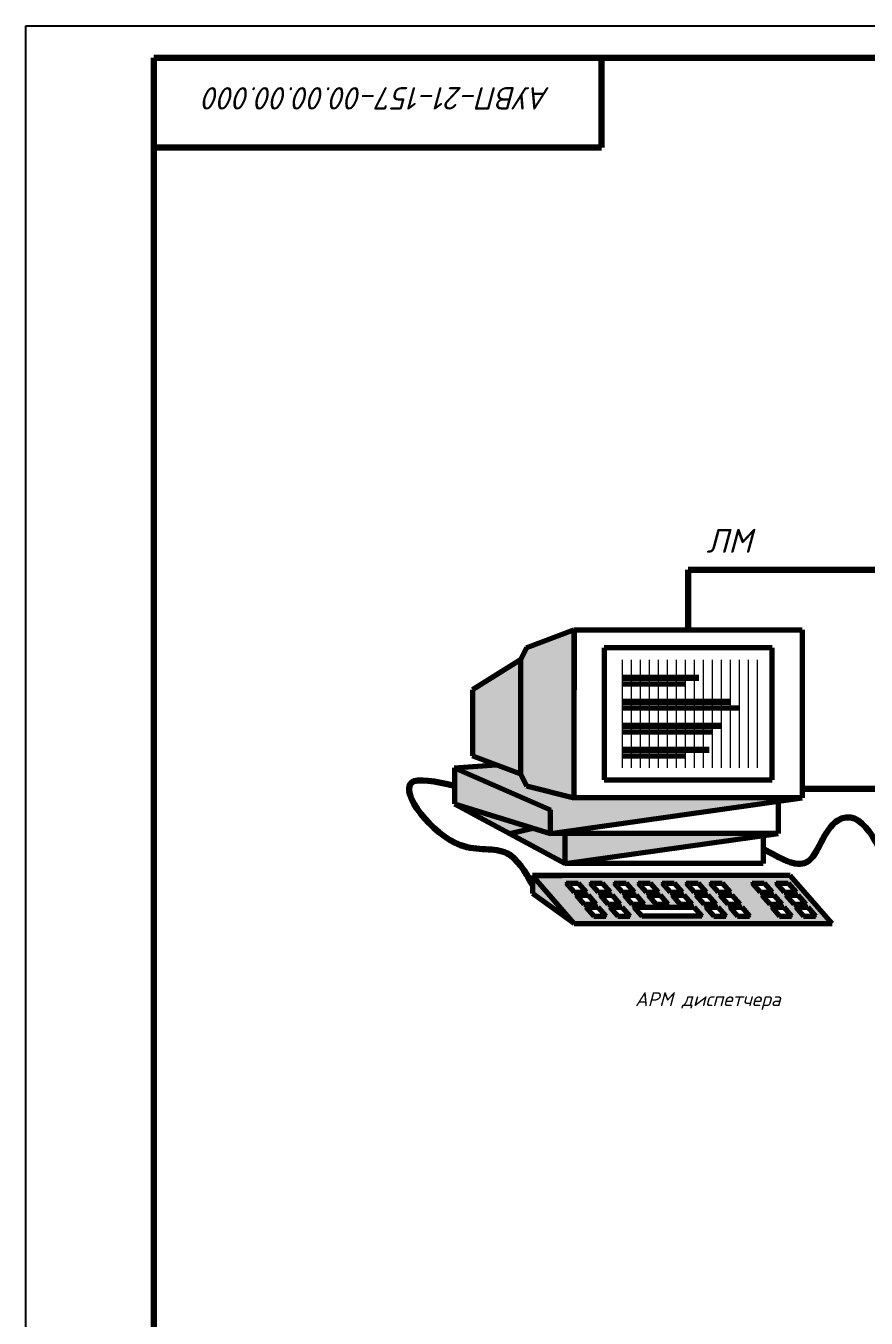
# Model space of a CAD drawing. Header units: millimetres. Extents: x 242 to 836, y 32 to 452.
# Drawn here: x 242.2 to 373.6, y 250.1 to 452.2 of the extents above; entities that cross this region are included whole.
import ezdxf

# ---------------------------------------------------------------- set-up
doc = ezdxf.new("R2010")
doc.units = ezdxf.units.MM
for name, color, linetype, lineweight in [('Контур', 3, 'Continuous', 0), ('Основна', 1, 'Continuous', 70), ('Товста', 1, 'Continuous', 120), ('Тонка', 7, 'Continuous', 5)]:
    doc.layers.add(name, color=color, linetype=linetype, lineweight=lineweight)
doc.layers.add('Фон', color=252, linetype='Continuous')
doc.layers.add('Фон чорн.', color=7, linetype='Continuous')
doc.styles.get("Standard").update_dxf_attribs({"font": 'isocpeui.ttf'})

msp = doc.modelspace()

# ---------------------------------------------------------------- hatches: boundary and pattern name
at = {"layer": 'Фон'}
h = msp.add_hatch(color=256, dxfattribs=at)
h.paths.add_polyline_path([(319.4145149925394, 352.8811819648694), (312.1020149925394, 348.3108694648694), (312.1020149925394, 338.0921194648693), (319.4145149925394, 335.3499319648691)])
h.paths.add_polyline_path([(327.8520149925394, 357.5921194648692), (320.4457649925394, 354.8147757148691), (319.6020149925394, 353.1272757148693), (319.6020149925394, 335.2210257148693), (320.4993364211108, 333.4263828577264), (327.8520149925394, 331.5882132148693)])
h.paths.add_polyline_path([(309.2895149925394, 336.0237600898693), (309.2895149925394, 335.131202267899), (309.2895149925394, 330.5979788398693), (324.1020149925394, 325.9690725898694), (324.1020149925394, 329.5432913398691)])
h.paths.add_polyline_path([(326.4457649925394, 325.7522757148693), (324.1957649925394, 325.7522757148693), (321.4614229244426, 326.6067576111495), (318.1085474273348, 325.8095554798447), (326.4457649925394, 321.3029513905449)])
h.paths.add_polyline_path([(321.4770149925394, 319.0826328577264), (321.4770149925394, 316.4710257148693), (327.51245159541, 312.1849910258742)])
h.paths.add_polyline_path([(422.5395149925395, 352.8811819648693), (415.2270149925394, 348.3108694648693), (415.2270149925392, 338.0921194648691), (422.5395149925395, 335.3499319648693)])
h.paths.add_polyline_path([(430.9770149925395, 357.5921194648692), (423.5707649925394, 354.8147757148693), (422.7270149925392, 353.1272757148693), (422.7270149925392, 335.2210257148693), (423.6243364211109, 333.4263828577264), (430.9770149925395, 331.5882132148693)])
h.paths.add_polyline_path([(412.4145149925392, 336.0237600898693), (412.4145149925392, 335.131202267899), (412.4145149925394, 330.5979788398693), (427.2270149925395, 325.9690725898693), (427.2270149925394, 329.5432913398693)])
h.paths.add_polyline_path([(429.5707649925395, 325.7522757148694), (427.3207649925395, 325.7522757148693), (424.5864229244426, 326.6067576111495), (421.233547427335, 325.8095554798447), (429.5707649925395, 321.3029513905449)])
h.paths.add_polyline_path([(424.6020149925392, 319.0826328577264), (424.6020149925394, 316.4710257148693), (430.6374515954101, 312.1849910258741)])
h.paths.add_polyline_path([(421.839242294941, 287.0634300581256), (421.839242294941, 292.4940707974966), (386.4892566844845, 280.1499937212527), (386.4892566844845, 274.6263787833425)])
h.paths.add_polyline_path([(399.5970923854509, 274.1795301026605), (404.6931080598504, 276.2664290417677, -0.8231849345768898), (407.4362100358057, 277.3894350301008), (413.4313748570077, 279.7775085761898, -0.2560640795202391), (415.8798422222213, 278.8774118508227), (421.8392422949408, 281.438234151709), (421.8392422949408, 286.872448113813), (386.4892566844845, 273.1224722379743), (386.4892566844845, 266.2824507546961), (397.781225123302, 271.1237443377703, -0.165390275159445)])
h.paths.add_polyline_path([(386.3017566844848, 280.2243491402988), (381.0572063905672, 286.2153068154888), (381.0572063905672, 272.3403068154889), (386.3017566844848, 266.3493491402989)])
h.paths.add_polyline_path([(390.4288535805174, 293.39223332375), (387.9547231549411, 292.8586788889215, -0.1606934781637257), (391.0325133494247, 287.4101613920738), (393.2437256360886, 288.037348199932, 0.08976378243248408)])
h.paths.add_polyline_path([(387.9533619166084, 292.6766149742886), (389.500238116978, 286.8850819566037), (391.0324778168724, 285.7140851372106, 0.1989145651580836)])
h.paths.add_polyline_path([(407.9705077955196, 297.1751492540864), (406.0514788113095, 296.761304286778, -0.07271642886095706), (408.2606008859319, 292.2967248815644), (409.5124858436511, 292.6518087128064)])
h.paths.add_polyline_path([(408.180639231575, 297.1087607005402), (409.7208613820949, 292.5905710256174), (411.5743676879561, 291.8371313486111, 0.2599913319178105)])
at = {"layer": 'Фон чорн.'}
h = msp.add_hatch(color=256, dxfattribs=at)
h.paths.add_polyline_path([(361.6840462425394, 319.1897757148693), (321.5588979039319, 319.1897757148691), (327.9457649925394, 311.8772757148693), (368.0824837425394, 311.8772757148693)])
h.paths.add_polyline_path([(326.5144044737759, 318.196173052697), (328.5769044737759, 318.1961730526971), (329.9756631135294, 316.5975917501216), (327.9131631135294, 316.5975917501215)], flags=16)
h.paths.add_polyline_path([(326.6901857237759, 318.102423052697), (328.5651857237759, 318.102423052697), (329.7998818635295, 316.6913417501215), (327.9248818635294, 316.6913417501215)], flags=0)
h.paths.add_polyline_path([(326.8651329900923, 318.008673052697), (328.5651857237759, 318.008673052697), (329.6249345972133, 316.7850917501216), (327.9248818635294, 316.7850917501218)], flags=0)
h.paths.add_polyline_path([(328.046296753283, 316.3115104475462), (330.1087967532827, 316.3115104475464), (331.5075553930363, 314.7129291449708), (329.4450553930364, 314.7129291449708)], flags=16)
h.paths.add_polyline_path([(328.2220780032832, 316.2177604475462), (330.097078003283, 316.2177604475462), (331.3317741430365, 314.8066791449708), (329.4567741430365, 314.8066791449708)], flags=0)
h.paths.add_polyline_path([(328.3970252695991, 316.1240104475461), (330.0970780032828, 316.1240104475461), (331.1568268767201, 314.9004291449709), (329.4567741430365, 314.9004291449709)], flags=0)
h.paths.add_polyline_path([(329.5781890327899, 314.4268478423954), (331.6406890327897, 314.4268478423955), (333.0394476725432, 312.82826653982), (330.9769476725434, 312.82826653982)], flags=16)
h.paths.add_polyline_path([(329.7539702827899, 314.3330978423954), (331.6289702827897, 314.3330978423954), (332.8636664225434, 312.92201653982), (330.9886664225434, 312.92201653982)], flags=0)
h.paths.add_polyline_path([(330.2644044737759, 318.196173052697), (332.3269044737758, 318.1961730526971), (333.7256631135293, 316.5975917501216), (331.6631631135295, 316.5975917501216)], flags=16)
h.paths.add_polyline_path([(329.928917549106, 314.2393478423954), (331.6289702827899, 314.2393478423954), (332.6887191562271, 313.01576653982), (330.9886664225434, 313.01576653982)], flags=0)
h.paths.add_polyline_path([(330.4401857237759, 318.102423052697), (332.3151857237759, 318.102423052697), (333.5498818635294, 316.6913417501215), (331.6748818635294, 316.6913417501215)], flags=0)
h.paths.add_polyline_path([(330.6151329900922, 318.008673052697), (332.3151857237759, 318.008673052697), (333.3749345972132, 316.7850917501216), (331.6748818635294, 316.7850917501216)], flags=0)
h.paths.add_polyline_path([(331.7962967532828, 316.3115104475462), (333.8587967532827, 316.3115104475462), (335.2575553930363, 314.7129291449708), (333.1950553930365, 314.7129291449709)], flags=16)
h.paths.add_polyline_path([(331.9720780032832, 316.2177604475462), (333.847078003283, 316.2177604475462), (335.0817741430365, 314.8066791449708), (333.2067741430365, 314.8066791449708)], flags=0)
h.paths.add_polyline_path([(332.1470252695992, 316.1240104475461), (333.847078003283, 316.1240104475461), (334.9068268767201, 314.9004291449709), (333.2067741430365, 314.9004291449709)], flags=0)
h.paths.add_polyline_path([(333.3281890327899, 314.4268478423954), (335.3906890327897, 314.4268478423955), (336.7894476725432, 312.82826653982), (334.7269476725434, 312.82826653982)], flags=16)
h.paths.add_polyline_path([(333.5039702827899, 314.3330978423954), (335.3789702827899, 314.3330978423954), (336.6136664225434, 312.92201653982), (334.7386664225432, 312.92201653982)], flags=0)
h.paths.add_polyline_path([(333.6789175491059, 314.2393478423954), (335.3789702827899, 314.2393478423954), (336.4387191562271, 313.0157665398199), (334.7386664225434, 313.01576653982)], flags=0)
h.paths.add_polyline_path([(334.0144044737759, 318.196173052697), (336.0769044737759, 318.1961730526971), (337.4756631135294, 316.5975917501216), (335.4131631135294, 316.5975917501216)], flags=16)
h.paths.add_polyline_path([(334.1901857237759, 318.102423052697), (336.0651857237759, 318.102423052697), (337.2998818635294, 316.6913417501215), (335.4248818635294, 316.6913417501215)], flags=0)
h.paths.add_polyline_path([(334.3651329900922, 318.008673052697), (336.0651857237759, 318.008673052697), (337.1249345972132, 316.7850917501216), (335.4248818635294, 316.7850917501216)], flags=0)
h.paths.add_polyline_path([(335.5462967532824, 316.3115104475462), (337.6087967532828, 316.3115104475462), (339.0075553930362, 314.7129291449708), (336.9450553930365, 314.7129291449708)], flags=16)
h.paths.add_polyline_path([(335.7220780032834, 316.2177604475462), (337.597078003283, 316.2177604475463), (338.8317741430365, 314.8066791449708), (336.9567741430365, 314.8066791449708)], flags=0)
h.paths.add_polyline_path([(335.8970252695991, 316.1240104475461), (337.5970780032828, 316.1240104475461), (338.6568268767201, 314.9004291449709), (336.9567741430363, 314.9004291449709)], flags=0)
h.paths.add_polyline_path([(337.0781890327896, 314.4268478423954), (346.6406890327895, 314.4268478423958), (348.0394476725431, 312.82826653982), (338.4769476725434, 312.8282665398199)], flags=16)
h.paths.add_polyline_path([(337.2539702827897, 314.3330978423954), (346.6289702827897, 314.3330978423954), (347.8636664225434, 312.92201653982), (338.4886664225434, 312.92201653982)], flags=0)
h.paths.add_polyline_path([(337.428917549106, 314.2393478423954), (346.6289702827897, 314.2393478423954), (347.6887191562273, 313.0157665398198), (338.4886664225434, 313.01576653982)], flags=0)
h.paths.add_polyline_path([(337.7644044737761, 318.196173052697), (339.8269044737758, 318.1961730526971), (341.2256631135293, 316.5975917501216), (339.1631631135295, 316.5975917501216)], flags=16)
h.paths.add_polyline_path([(337.9401857237759, 318.102423052697), (339.8151857237759, 318.102423052697), (341.0498818635294, 316.6913417501215), (339.1748818635294, 316.6913417501215)], flags=0)
h.paths.add_polyline_path([(338.1151329900925, 318.008673052697), (339.8151857237759, 318.008673052697), (340.8749345972132, 316.7850917501216), (339.1748818635294, 316.7850917501216)], flags=0)
h.paths.add_polyline_path([(339.2962967532824, 316.3115104475462), (341.3587967532828, 316.3115104475462), (342.7575553930363, 314.7129291449708), (340.6950553930365, 314.7129291449708)], flags=16)
h.paths.add_polyline_path([(339.4720780032834, 316.2177604475462), (341.347078003283, 316.2177604475462), (342.5817741430365, 314.8066791449708), (340.7067741430365, 314.8066791449708)], flags=0)
h.paths.add_polyline_path([(339.6470252696, 316.1240104475461), (341.3470780032828, 316.1240104475461), (342.4068268767201, 314.9004291449709), (340.7067741430365, 314.9004291449709)], flags=0)
h.paths.add_polyline_path([(341.5144044737758, 318.196173052697), (343.5769044737758, 318.1961730526971), (344.9756631135294, 316.5975917501216), (342.9131631135295, 316.5975917501216)], flags=16)
h.paths.add_polyline_path([(341.6901857237759, 318.102423052697), (343.5651857237759, 318.102423052697), (344.7998818635294, 316.6913417501215), (342.9248818635294, 316.6913417501215)], flags=0)
h.paths.add_polyline_path([(341.8651329900928, 318.008673052697), (343.5651857237759, 318.008673052697), (344.6249345972132, 316.7850917501216), (342.9248818635294, 316.7850917501216)], flags=0)
h.paths.add_polyline_path([(343.0462967532823, 316.3115104475462), (345.1087967532828, 316.3115104475462), (346.5075553930362, 314.7129291449708), (344.4450553930364, 314.7129291449708)], flags=16)
h.paths.add_polyline_path([(343.2220780032824, 316.2177604475462), (345.097078003283, 316.2177604475462), (346.3317741430363, 314.8066791449708), (344.4567741430365, 314.8066791449708)], flags=0)
h.paths.add_polyline_path([(343.3970252695996, 316.1240104475461), (345.0970780032828, 316.1240104475461), (346.1568268767202, 314.9004291449709), (344.4567741430363, 314.9004291449709)], flags=0)
h.paths.add_polyline_path([(345.2644044737757, 318.196173052697), (347.3269044737759, 318.1961730526971), (348.7256631135293, 316.5975917501216), (346.6631631135295, 316.5975917501216)], flags=16)
h.paths.add_polyline_path([(345.4401857237759, 318.102423052697), (347.3151857237759, 318.102423052697), (348.5498818635294, 316.6913417501215), (346.6748818635294, 316.6913417501215)], flags=0)
h.paths.add_polyline_path([(345.6151329900931, 318.008673052697), (347.3151857237759, 318.008673052697), (348.3749345972132, 316.7850917501216), (346.6748818635294, 316.7850917501216)], flags=0)
h.paths.add_polyline_path([(346.7962967532841, 316.3115104475462), (348.8587967532828, 316.3115104475462), (350.2575553930363, 314.7129291449708), (348.1950553930364, 314.7129291449708)], flags=16)
h.paths.add_polyline_path([(346.9720780032824, 316.2177604475462), (348.847078003283, 316.2177604475462), (350.0817741430365, 314.8066791449708), (348.2067741430363, 314.8066791449708)], flags=0)
h.paths.add_polyline_path([(347.1470252695996, 316.1240104475461), (348.8470780032828, 316.1240104475461), (349.9068268767201, 314.9004291449709), (348.2067741430365, 314.9004291449709)], flags=0)
h.paths.add_polyline_path([(348.3281890327897, 314.4268478423954), (350.3906890327899, 314.4268478423954), (351.7894476725432, 312.8282665398199), (349.7269476725434, 312.82826653982)], flags=16)
h.paths.add_polyline_path([(348.5039702827901, 314.3330978423954), (350.3789702827899, 314.3330978423954), (351.6136664225434, 312.92201653982), (349.7386664225432, 312.92201653982)], flags=0)
h.paths.add_polyline_path([(348.678917549106, 314.2393478423954), (350.3789702827899, 314.2393478423954), (351.4387191562272, 313.01576653982), (349.7386664225434, 313.01576653982)], flags=0)
h.paths.add_polyline_path([(349.0144044737755, 318.196173052697), (351.0769044737758, 318.1961730526971), (352.4756631135293, 316.5975917501216), (350.4131631135295, 316.5975917501216)], flags=16)
h.paths.add_polyline_path([(349.1901857237759, 318.102423052697), (351.0651857237759, 318.102423052697), (352.2998818635294, 316.6913417501215), (350.4248818635294, 316.6913417501215)], flags=0)
h.paths.add_polyline_path([(349.3651329900933, 318.008673052697), (351.0651857237761, 318.008673052697), (352.1249345972132, 316.7850917501216), (350.4248818635294, 316.7850917501216)], flags=0)
h.paths.add_polyline_path([(350.5462967532821, 316.3115104475462), (352.6087967532828, 316.3115104475462), (354.0075553930362, 314.7129291449708), (351.9450553930365, 314.7129291449708)], flags=16)
h.paths.add_polyline_path([(350.7220780032841, 316.2177604475462), (352.5970780032831, 316.2177604475462), (353.8317741430365, 314.8066791449708), (351.9567741430363, 314.8066791449708)], flags=0)
h.paths.add_polyline_path([(350.8970252695998, 316.1240104475461), (352.5970780032828, 316.1240104475461), (353.6568268767202, 314.9004291449709), (351.9567741430363, 314.9004291449709)], flags=0)
h.paths.add_polyline_path([(352.0781890327901, 314.4268478423954), (354.1406890327897, 314.4268478423954), (355.5394476725434, 312.8282665398199), (353.4769476725434, 312.82826653982)], flags=16)
h.paths.add_polyline_path([(352.2539702827902, 314.3330978423954), (354.1289702827899, 314.3330978423954), (355.3636664225434, 312.92201653982), (353.4886664225434, 312.92201653982)], flags=0)
h.paths.add_polyline_path([(352.4289175491059, 314.2393478423954), (354.1289702827897, 314.2393478423954), (355.1887191562271, 313.01576653982), (353.4886664225434, 313.01576653982)], flags=0)
h.paths.add_polyline_path([(355.5581544737744, 318.196173052697), (357.620654473776, 318.1961730526971), (359.0194131135294, 316.5975917501216), (356.9569131135295, 316.5975917501216)], flags=16)
h.paths.add_polyline_path([(355.7526857237756, 318.102423052697), (357.6276857237759, 318.102423052697), (358.8623818635294, 316.6913417501215), (356.9873818635294, 316.6913417501215)], flags=0)
h.paths.add_polyline_path([(355.9088829900928, 318.008673052697), (357.608935723776, 318.008673052697), (358.6686845972133, 316.7850917501216), (356.9686318635295, 316.7850917501216)], flags=0)
h.paths.add_polyline_path([(357.0900467532864, 316.3115104475462), (359.1525467532829, 316.3115104475462), (360.5513053930363, 314.7129291449708), (358.4888053930364, 314.7129291449708)], flags=16)
h.paths.add_polyline_path([(357.2845780032866, 316.2177604475462), (359.1595780032831, 316.2177604475463), (360.3942741430363, 314.8066791449708), (358.5192741430363, 314.8066791449708)], flags=0)
h.paths.add_polyline_path([(357.4407752696005, 316.1240104475461), (359.1408280032829, 316.1240104475461), (360.2005768767201, 314.9004291449709), (358.5005241430365, 314.9004291449709)], flags=0)
h.paths.add_polyline_path([(358.6219390327888, 314.4268478423954), (360.6844390327898, 314.4268478423955), (362.0831976725433, 312.82826653982), (360.0206976725433, 312.82826653982)], flags=16)
h.paths.add_polyline_path([(358.8164702827905, 314.3330978423953), (360.6914702827899, 314.3330978423954), (361.9261664225434, 312.92201653982), (360.0511664225434, 312.92201653982)], flags=0)
h.paths.add_polyline_path([(358.9726675491056, 314.2393478423954), (360.6727202827898, 314.2393478423954), (361.7324691562272, 313.01576653982), (360.0324164225433, 313.01576653982)], flags=0)
h.paths.add_polyline_path([(359.3081544737752, 318.196173052697), (361.370654473776, 318.1961730526971), (362.7694131135294, 316.5975917501216), (360.7069131135295, 316.5975917501216)], flags=16)
h.paths.add_polyline_path([(359.502685723776, 318.102423052697), (361.3776857237759, 318.1024230526968), (362.6123818635294, 316.6913417501215), (360.7373818635294, 316.6913417501215)], flags=0)
h.paths.add_polyline_path([(359.6588829900918, 318.008673052697), (361.358935723776, 318.008673052697), (362.4186845972132, 316.7850917501216), (360.7186318635295, 316.7850917501216)], flags=0)
h.paths.add_polyline_path([(360.8400467532869, 316.3115104475462), (362.9025467532829, 316.3115104475464), (364.3013053930363, 314.7129291449708), (362.2388053930364, 314.7129291449708)], flags=16)
h.paths.add_polyline_path([(361.0345780032837, 316.2177604475462), (362.9095780032831, 316.2177604475463), (364.1442741430363, 314.8066791449708), (362.2692741430365, 314.8066791449708)], flags=0)
h.paths.add_polyline_path([(361.1907752696009, 316.1240104475461), (362.8908280032829, 316.1240104475461), (363.9505768767202, 314.9004291449709), (362.2505241430363, 314.9004291449709)], flags=0)
h.paths.add_polyline_path([(362.3719390327893, 314.4268478423954), (364.4344390327898, 314.4268478423955), (365.8331976725433, 312.82826653982), (363.7706976725434, 312.82826653982)], flags=16)
h.paths.add_polyline_path([(362.5664702827894, 314.3330978423953), (364.4414702827897, 314.3330978423954), (365.6761664225434, 312.92201653982), (363.8011664225434, 312.92201653982)], flags=0)
h.paths.add_polyline_path([(362.7226675491058, 314.2393478423954), (364.4227202827899, 314.2393478423954), (365.4824691562271, 313.0157665398199), (363.7824164225434, 313.01576653982)], flags=0)
h.paths.add_polyline_path([(357.4770149925394, 325.6096700810665), (357.4770149925394, 325.7522757148693), (326.6332649925394, 325.7522757148693), (326.6332649925394, 321.2654799402214)])
h.paths.add_polyline_path([(359.8207649925394, 331.029061429155), (359.8207649925394, 331.3772757148693), (327.9457649925394, 331.3772757148693), (320.3921935639679, 333.2656685720122), (319.450572684847, 335.148910330254), (315.7582649925393, 336.5335257148693), (309.5641860451713, 336.091091504343), (324.2895149925394, 329.6487600898693), (324.2895149925394, 325.9531685720121)])
h.paths.add_polyline_path([(310.0179872147618, 330.1828312704247), (317.8676399925394, 325.9397757148693), (321.1206790612694, 326.7132400683911)])

# ---------------------------------------------------------------- linework, layer by layer
at = {"color": 0, "lineweight": 100}
for p, q in [((262.1759163788383, 37.17189044690087), (262.1759163788383, 447.1718904469013)), ((262.1759163788383, 447.1718904469013), (831.1759163788383, 447.1718904469013)), ((332.1759163788383, 433.1718904469013), (332.1759163788383, 447.1718904469013)), ((262.1759163788383, 433.1718904469013), (332.1759163788383, 433.1718904469013))]:
    msp.add_line(p, q, dxfattribs=at)
at = {"color": 0}
msp.add_line((262.1759163788383, 447.1718904469013), (262.1759163788383, 433.1718904469013), dxfattribs=at)
at = {"layer": 'Defpoints', "color": 0}
for p, q in [((242.1759163788383, 32.17189044690099), (242.1759163788383, 452.1718904469012)), ((242.1759163788383, 452.1718904469012), (836.1759163788383, 452.171890446901))]:
    msp.add_line(p, q, dxfattribs=at)
at = {"layer": 'Контур', "color": 7}
for p, q in [((320.4457649925394, 354.8147757148693), (327.8520149925393, 357.5921194648692)), ((327.8520149925393, 357.5921194648692), (327.8520149925393, 331.5882132148693)), ((319.6020149925394, 353.1272757148694), (320.4457649925394, 354.8147757148693)), ((312.1020149925394, 348.3108694648694), (319.4145149925393, 352.8811819648693)), ((319.4145149925393, 335.3499319648693), (319.4145149925393, 352.8811819648691)), ((319.6020149925394, 335.2210257148693), (319.6020149925394, 353.1272757148692)), ((312.1020149925394, 338.0921194648693), (312.1020149925394, 348.3108694648694)), ((319.4145149925393, 335.3499319648693), (312.1020149925394, 338.0921194648693)), ((309.2895149925394, 336.0237600898692), (309.2895149925394, 335.131202267899)), ((324.1020149925393, 329.5432913398692), (309.2895149925394, 336.0237600898693)), ((315.7582649925394, 336.5335257148693), (309.564186045171, 336.091091504343)), ((309.5641860451711, 336.091091504343), (324.2895149925394, 329.6487600898693)), ((319.450572684847, 335.148910330254), (315.7582649925394, 336.5335257148693)), ((309.2895149925394, 330.5979788398693), (309.2895149925394, 335.131202267899)), ((320.392193563968, 333.2656685720121), (319.450572684847, 335.148910330254)), ((320.4993364211107, 333.4263828577264), (319.6020149925394, 335.2210257148693)), ((327.9457649925394, 331.3772757148693), (320.392193563968, 333.2656685720121)), ((327.8520149925393, 331.5882132148693), (320.4993364211107, 333.4263828577264)), ((309.2895149925394, 330.5766000391936), (309.1957649925394, 330.6272757148693)), ((324.1020149925393, 325.9690725898693), (309.2895149925394, 330.5979788398693)), ((317.8676399925394, 325.9397757148693), (310.0179872147619, 330.1828312704246)), ((310.0179872147619, 330.1828312704246), (321.1206790612692, 326.713240068391)), ((324.1020149925393, 325.9690725898693), (324.1020149925393, 329.5432913398692)), ((362.2582649925388, 331.3772757148693), (324.2895149925394, 325.9531685720122)), ((324.2895149925394, 329.6487600898693), (324.2895149925394, 325.9531685720122)), ((362.2582649925387, 331.3772757148693), (327.9457649925394, 331.3772757148693)), ((321.1206790612692, 326.713240068391), (317.8676399925394, 325.9397757148693)), ((321.4614229244426, 326.6067576111495), (318.108547427335, 325.8095554798446)), ((318.108547427335, 325.8095554798446), (326.4457649925393, 321.302951390545)), ((324.1957649925394, 325.7522757148693), (321.4614229244426, 326.6067576111495)), ((324.1957649925394, 325.7522757148693), (326.4457649925393, 325.7522757148693)), ((326.4457649925393, 325.7522757148693), (326.4457649925393, 321.302951390545)), ((358.4895149925392, 325.7522757148693), (326.6332649925394, 325.7522757148693)), ((326.6332649925394, 321.2654799402214), (358.4895149925392, 325.7522757148693)), ((326.6332649925394, 325.7522757148693), (326.6332649925394, 321.2654799402214)), ((327.51245159541, 312.1849910258742), (321.4770149925394, 319.0826328577265)), ((321.4770149925394, 319.0826328577265), (321.4770149925394, 316.4710257148693)), ((361.6840462425394, 319.1897757148693), (321.5588979039319, 319.1897757148693)), ((321.5588979039318, 319.1897757148693), (327.9457649925394, 311.8772757148693)), ((326.5144044737759, 318.196173052697), (328.5769044737759, 318.1961730526971)), ((327.9131631135294, 316.5975917501216), (326.5144044737759, 318.196173052697)), ((326.8651329900922, 318.008673052697), (327.9248818635294, 316.7850917501216)), ((328.5651857237759, 318.008673052697), (326.8651329900922, 318.008673052697)), ((329.6249345972132, 316.7850917501216), (328.5651857237759, 318.008673052697)), ((329.9756631135294, 316.5975917501216), (328.5769044737759, 318.1961730526969)), ((331.6631631135294, 316.5975917501216), (330.2644044737759, 318.196173052697)), ((330.2644044737759, 318.196173052697), (332.3269044737759, 318.1961730526971)), ((332.3151857237759, 318.008673052697), (330.6151329900922, 318.008673052697)), ((330.6151329900922, 318.008673052697), (331.6748818635294, 316.7850917501216)), ((333.3749345972132, 316.7850917501216), (332.3151857237759, 318.008673052697)), ((333.7256631135294, 316.5975917501216), (332.3269044737759, 318.1961730526969)), ((335.4131631135294, 316.5975917501216), (334.0144044737759, 318.196173052697)), ((334.0144044737759, 318.196173052697), (336.0769044737759, 318.1961730526971)), ((336.0651857237759, 318.008673052697), (334.3651329900922, 318.008673052697)), ((334.3651329900922, 318.008673052697), (335.4248818635294, 316.7850917501216)), ((337.1249345972132, 316.7850917501216), (336.0651857237759, 318.008673052697)), ((337.4756631135294, 316.5975917501216), (336.0769044737759, 318.1961730526969)), ((339.1631631135294, 316.5975917501216), (337.7644044737759, 318.196173052697)), ((337.7644044737759, 318.196173052697), (339.8269044737759, 318.1961730526971)), ((339.8151857237759, 318.008673052697), (338.1151329900922, 318.008673052697)), ((338.1151329900922, 318.008673052697), (339.1748818635294, 316.7850917501216)), ((340.8749345972132, 316.7850917501216), (339.8151857237759, 318.008673052697)), ((341.2256631135294, 316.5975917501216), (339.8269044737759, 318.1961730526969)), ((342.9131631135294, 316.5975917501216), (341.5144044737759, 318.196173052697)), ((341.5144044737759, 318.196173052697), (343.5769044737759, 318.1961730526971)), ((343.5651857237759, 318.008673052697), (341.8651329900922, 318.008673052697)), ((341.8651329900922, 318.008673052697), (342.9248818635294, 316.7850917501216)), ((344.6249345972132, 316.7850917501216), (343.5651857237759, 318.008673052697)), ((344.9756631135294, 316.5975917501216), (343.5769044737759, 318.1961730526969)), ((346.6631631135294, 316.5975917501216), (345.2644044737759, 318.196173052697)), ((345.2644044737759, 318.196173052697), (347.3269044737759, 318.1961730526971)), ((347.3151857237759, 318.008673052697), (345.6151329900922, 318.008673052697)), ((345.6151329900922, 318.008673052697), (346.6748818635294, 316.7850917501216)), ((348.3749345972132, 316.7850917501216), (347.3151857237759, 318.008673052697)), ((348.7256631135294, 316.5975917501216), (347.3269044737759, 318.1961730526969)), ((350.4131631135294, 316.5975917501216), (349.0144044737759, 318.196173052697)), ((349.0144044737759, 318.196173052697), (351.0769044737759, 318.1961730526971)), ((351.0651857237759, 318.008673052697), (349.3651329900922, 318.008673052697)), ((349.3651329900922, 318.008673052697), (350.4248818635294, 316.7850917501216)), ((352.1249345972132, 316.7850917501216), (351.0651857237759, 318.008673052697)), ((352.4756631135294, 316.5975917501216), (351.0769044737759, 318.1961730526969)), ((356.9569131135295, 316.5975917501216), (355.558154473776, 318.196173052697)), ((355.558154473776, 318.196173052697), (357.620654473776, 318.1961730526971)), ((357.608935723776, 318.008673052697), (355.9088829900923, 318.008673052697)), ((355.9088829900923, 318.008673052697), (356.9686318635294, 316.7850917501216)), ((358.6686845972132, 316.7850917501216), (357.608935723776, 318.008673052697)), ((359.0194131135293, 316.5975917501216), (357.620654473776, 318.1961730526969)), ((360.7069131135295, 316.5975917501216), (359.308154473776, 318.196173052697)), ((359.308154473776, 318.196173052697), (361.370654473776, 318.1961730526971)), ((361.358935723776, 318.008673052697), (359.6588829900923, 318.008673052697)), ((359.6588829900923, 318.008673052697), (360.7186318635294, 316.7850917501216)), ((362.4186845972132, 316.7850917501216), (361.358935723776, 318.008673052697)), ((362.7694131135293, 316.5975917501216), (361.370654473776, 318.1961730526969)), ((368.0824837425394, 311.8772757148692), (361.6840462425394, 319.1897757148693)), ((321.4770149925394, 316.4710257148693), (327.51245159541, 312.1849910258742)), ((329.9756631135293, 316.5975917501216), (327.9131631135294, 316.5975917501216)), ((327.9248818635294, 316.7850917501216), (329.6249345972132, 316.7850917501216)), ((329.4450553930363, 314.7129291449709), (328.0462967532828, 316.3115104475463)), ((328.0462967532828, 316.3115104475463), (330.1087967532828, 316.3115104475463)), ((330.0970780032828, 316.1240104475462), (328.3970252695991, 316.1240104475462)), ((328.3970252695991, 316.1240104475462), (329.4567741430365, 314.9004291449709)), ((331.1568268767202, 314.9004291449707), (330.0970780032828, 316.1240104475462)), ((331.5075553930363, 314.7129291449708), (330.1087967532829, 316.3115104475463)), ((333.7256631135293, 316.5975917501216), (331.6631631135294, 316.5975917501216)), ((331.6748818635294, 316.7850917501216), (333.3749345972132, 316.7850917501216)), ((331.7962967532828, 316.3115104475463), (333.8587967532828, 316.3115104475463)), ((333.1950553930363, 314.7129291449709), (331.7962967532828, 316.3115104475463)), ((332.1470252695991, 316.1240104475462), (333.2067741430365, 314.9004291449709)), ((333.8470780032828, 316.1240104475462), (332.1470252695991, 316.1240104475462)), ((334.9068268767202, 314.9004291449707), (333.8470780032828, 316.1240104475462)), ((335.2575553930363, 314.7129291449708), (333.8587967532829, 316.3115104475463)), ((337.4756631135293, 316.5975917501216), (335.4131631135294, 316.5975917501216)), ((335.4248818635294, 316.7850917501216), (337.1249345972132, 316.7850917501216)), ((335.5462967532828, 316.3115104475463), (337.6087967532828, 316.3115104475463)), ((336.9450553930363, 314.7129291449709), (335.5462967532828, 316.3115104475463)), ((335.8970252695991, 316.1240104475462), (336.9567741430365, 314.9004291449709)), ((337.5970780032828, 316.1240104475462), (335.8970252695991, 316.1240104475462)), ((338.6568268767202, 314.9004291449707), (337.5970780032828, 316.1240104475462)), ((339.0075553930363, 314.7129291449708), (337.6087967532829, 316.3115104475463)), ((341.2256631135293, 316.5975917501216), (339.1631631135294, 316.5975917501216)), ((339.1748818635294, 316.7850917501216), (340.8749345972132, 316.7850917501216)), ((339.2962967532828, 316.3115104475463), (341.3587967532828, 316.3115104475463)), ((340.6950553930363, 314.7129291449709), (339.2962967532828, 316.3115104475463)), ((339.6470252695991, 316.1240104475462), (340.7067741430365, 314.9004291449709)), ((341.3470780032828, 316.1240104475462), (339.6470252695991, 316.1240104475462)), ((342.4068268767202, 314.9004291449707), (341.3470780032828, 316.1240104475462)), ((342.7575553930363, 314.7129291449708), (341.3587967532829, 316.3115104475463)), ((344.9756631135293, 316.5975917501216), (342.9131631135294, 316.5975917501216)), ((342.9248818635294, 316.7850917501216), (344.6249345972132, 316.7850917501216)), ((343.0462967532828, 316.3115104475463), (345.1087967532828, 316.3115104475463)), ((344.4450553930363, 314.7129291449709), (343.0462967532828, 316.3115104475463)), ((343.3970252695991, 316.1240104475462), (344.4567741430365, 314.9004291449709)), ((345.0970780032828, 316.1240104475462), (343.3970252695991, 316.1240104475462)), ((346.1568268767202, 314.9004291449707), (345.0970780032828, 316.1240104475462)), ((346.5075553930363, 314.7129291449708), (345.1087967532829, 316.3115104475463)), ((348.7256631135293, 316.5975917501216), (346.6631631135294, 316.5975917501216)), ((346.6748818635294, 316.7850917501216), (348.3749345972132, 316.7850917501216)), ((346.7962967532828, 316.3115104475463), (348.8587967532828, 316.3115104475463)), ((348.1950553930363, 314.7129291449709), (346.7962967532828, 316.3115104475463)), ((347.1470252695991, 316.1240104475462), (348.2067741430365, 314.9004291449709)), ((348.8470780032828, 316.1240104475462), (347.1470252695991, 316.1240104475462)), ((349.9068268767202, 314.9004291449707), (348.8470780032828, 316.1240104475462)), ((350.2575553930363, 314.7129291449708), (348.8587967532829, 316.3115104475463)), ((352.4756631135293, 316.5975917501216), (350.4131631135294, 316.5975917501216)), ((350.4248818635294, 316.7850917501216), (352.1249345972132, 316.7850917501216)), ((350.5462967532828, 316.3115104475463), (352.6087967532828, 316.3115104475463)), ((351.9450553930363, 314.7129291449709), (350.5462967532828, 316.3115104475463)), ((350.8970252695991, 316.1240104475462), (351.9567741430365, 314.9004291449709)), ((352.5970780032828, 316.1240104475462), (350.8970252695991, 316.1240104475462)), ((353.6568268767202, 314.9004291449707), (352.5970780032828, 316.1240104475462)), ((354.0075553930363, 314.7129291449708), (352.6087967532829, 316.3115104475463)), ((359.0194131135293, 316.5975917501216), (356.9569131135295, 316.5975917501216)), ((356.9686318635294, 316.7850917501216), (358.6686845972132, 316.7850917501216)), ((357.0900467532829, 316.3115104475463), (359.1525467532829, 316.3115104475463)), ((358.4888053930364, 314.7129291449709), (357.0900467532829, 316.3115104475463)), ((357.4407752695992, 316.1240104475462), (358.5005241430363, 314.9004291449709)), ((359.1408280032829, 316.1240104475462), (357.4407752695992, 316.1240104475462)), ((360.2005768767202, 314.9004291449707), (359.1408280032829, 316.1240104475462)), ((360.5513053930363, 314.7129291449708), (359.1525467532829, 316.3115104475463)), ((362.7694131135293, 316.5975917501216), (360.7069131135295, 316.5975917501216)), ((360.7186318635294, 316.7850917501216), (362.4186845972132, 316.7850917501216)), ((360.8400467532829, 316.3115104475463), (362.9025467532829, 316.3115104475463)), ((362.2388053930364, 314.7129291449709), (360.8400467532829, 316.3115104475463)), ((361.1907752695992, 316.1240104475462), (362.2505241430363, 314.9004291449709)), ((362.8908280032829, 316.1240104475462), (361.1907752695992, 316.1240104475462)), ((363.9505768767202, 314.9004291449707), (362.8908280032829, 316.1240104475462)), ((364.3013053930363, 314.7129291449708), (362.9025467532829, 316.3115104475463)), ((331.5075553930363, 314.7129291449708), (329.4450553930363, 314.7129291449708)), ((329.4567741430365, 314.9004291449709), (331.1568268767202, 314.9004291449707)), ((329.5781890327899, 314.4268478423954), (331.6406890327899, 314.4268478423955)), ((330.9769476725432, 312.82826653982), (329.5781890327899, 314.4268478423954)), ((329.928917549106, 314.2393478423954), (330.9886664225434, 313.01576653982)), ((331.6289702827899, 314.2393478423954), (329.928917549106, 314.2393478423954)), ((332.6887191562271, 313.01576653982), (331.6289702827899, 314.2393478423954)), ((333.0394476725432, 312.82826653982), (331.6406890327899, 314.4268478423954)), ((335.2575553930363, 314.7129291449708), (333.1950553930363, 314.7129291449708)), ((333.2067741430365, 314.9004291449709), (334.9068268767202, 314.9004291449707)), ((333.3281890327899, 314.4268478423954), (335.3906890327899, 314.4268478423955)), ((334.7269476725432, 312.82826653982), (333.3281890327899, 314.4268478423954)), ((335.3789702827899, 314.2393478423954), (333.678917549106, 314.2393478423954)), ((333.678917549106, 314.2393478423954), (334.7386664225434, 313.01576653982)), ((336.4387191562271, 313.01576653982), (335.3789702827899, 314.2393478423954)), ((336.7894476725432, 312.82826653982), (335.3906890327899, 314.4268478423954)), ((339.0075553930363, 314.7129291449708), (336.9450553930363, 314.7129291449708)), ((336.9567741430365, 314.9004291449709), (338.6568268767202, 314.9004291449707)), ((337.0781890327899, 314.4268478423954), (346.6406890327895, 314.4268478423957)), ((338.4769476725432, 312.82826653982), (337.0781890327899, 314.4268478423954)), ((346.6289702827897, 314.2393478423954), (337.428917549106, 314.2393478423954)), ((337.428917549106, 314.2393478423954), (338.4886664225434, 313.01576653982)), ((342.7575553930363, 314.7129291449708), (340.6950553930363, 314.7129291449708)), ((340.7067741430365, 314.9004291449709), (342.4068268767202, 314.9004291449707)), ((346.5075553930363, 314.7129291449708), (344.4450553930363, 314.7129291449708)), ((344.4567741430365, 314.9004291449709), (346.1568268767202, 314.9004291449707)), ((347.688719156227, 313.01576653982), (346.6289702827897, 314.2393478423954)), ((348.0394476725432, 312.82826653982), (346.6406890327897, 314.4268478423954)), ((350.2575553930363, 314.7129291449708), (348.1950553930363, 314.7129291449708)), ((348.2067741430365, 314.9004291449709), (349.9068268767202, 314.9004291449707)), ((349.7269476725432, 312.82826653982), (348.3281890327899, 314.4268478423954)), ((348.3281890327899, 314.4268478423954), (350.3906890327899, 314.4268478423955)), ((350.3789702827899, 314.2393478423954), (348.678917549106, 314.2393478423954)), ((348.678917549106, 314.2393478423954), (349.7386664225434, 313.01576653982)), ((351.4387191562271, 313.01576653982), (350.3789702827899, 314.2393478423954)), ((351.7894476725432, 312.82826653982), (350.3906890327899, 314.4268478423954)), ((354.0075553930363, 314.7129291449708), (351.9450553930363, 314.7129291449708)), ((351.9567741430365, 314.9004291449709), (353.6568268767202, 314.9004291449707)), ((353.4769476725432, 312.82826653982), (352.0781890327899, 314.4268478423954)), ((352.0781890327899, 314.4268478423954), (354.1406890327899, 314.4268478423955)), ((354.1289702827899, 314.2393478423954), (352.428917549106, 314.2393478423954)), ((352.428917549106, 314.2393478423954), (353.4886664225434, 313.01576653982)), ((355.1887191562271, 313.01576653982), (354.1289702827899, 314.2393478423954)), ((355.5394476725432, 312.82826653982), (354.1406890327899, 314.4268478423954)), ((360.5513053930363, 314.7129291449708), (358.4888053930364, 314.7129291449708)), ((358.5005241430363, 314.9004291449709), (360.2005768767202, 314.9004291449707)), ((360.0206976725433, 312.82826653982), (358.6219390327899, 314.4268478423954)), ((358.6219390327899, 314.4268478423954), (360.6844390327898, 314.4268478423955)), ((360.6727202827899, 314.2393478423954), (358.9726675491061, 314.2393478423954)), ((358.9726675491061, 314.2393478423954), (360.0324164225434, 313.01576653982)), ((361.7324691562271, 313.01576653982), (360.6727202827899, 314.2393478423954)), ((362.0831976725432, 312.82826653982), (360.6844390327899, 314.4268478423954)), ((364.3013053930363, 314.7129291449708), (362.2388053930364, 314.7129291449708)), ((362.2505241430363, 314.9004291449709), (363.9505768767202, 314.9004291449707)), ((363.7706976725433, 312.82826653982), (362.3719390327899, 314.4268478423954)), ((362.3719390327899, 314.4268478423954), (364.4344390327898, 314.4268478423955)), ((364.4227202827899, 314.2393478423954), (362.7226675491061, 314.2393478423954)), ((362.7226675491061, 314.2393478423954), (363.7824164225434, 313.01576653982)), ((365.4824691562271, 313.01576653982), (364.4227202827899, 314.2393478423954)), ((365.8331976725432, 312.82826653982), (364.4344390327899, 314.4268478423954)), ((327.9457649925394, 311.8772757148693), (368.0824837425394, 311.8772757148692)), ((333.0394476725432, 312.82826653982), (330.9769476725432, 312.82826653982)), ((330.9886664225434, 313.01576653982), (332.6887191562271, 313.01576653982)), ((336.7894476725432, 312.82826653982), (334.7269476725432, 312.82826653982)), ((334.7386664225434, 313.01576653982), (336.4387191562271, 313.01576653982)), ((348.0394476725432, 312.82826653982), (338.4769476725432, 312.82826653982)), ((338.4886664225434, 313.01576653982), (347.6887191562273, 313.0157665398197)), ((351.7894476725432, 312.82826653982), (349.7269476725432, 312.82826653982)), ((349.7386664225434, 313.01576653982), (351.4387191562271, 313.01576653982)), ((355.5394476725432, 312.82826653982), (353.4769476725432, 312.82826653982)), ((353.4886664225434, 313.01576653982), (355.1887191562271, 313.01576653982)), ((362.0831976725432, 312.82826653982), (360.0206976725433, 312.82826653982)), ((360.0324164225434, 313.01576653982), (361.7324691562271, 313.01576653982)), ((365.8331976725432, 312.82826653982), (363.7706976725433, 312.82826653982)), ((363.7824164225434, 313.01576653982), (365.4824691562271, 313.01576653982))]:
    msp.add_line(p, q, dxfattribs=at)
at = {"layer": 'Основна', "color": 7}
for p, q in [((320.4457649925394, 354.9085257148693), (327.9457649925394, 357.7210257148693)), ((327.9457649925394, 357.7210257148693), (327.9457649925394, 348.3460257148693)), ((327.9457649925394, 357.7210257148693), (327.9457649925394, 354.9085257148693)), ((327.9457649925394, 331.4710257148693), (327.9457649925394, 357.7210257148693)), ((327.9457649925394, 357.7210257148693), (363.5707649925394, 357.7210257148693)), ((363.5707649925394, 357.7210257148693), (363.5707649925394, 331.4710257148693)), ((320.4457649925394, 354.9085257148693), (319.5082649925394, 353.0335257148693)), ((327.9457649925394, 354.9085257148693), (327.9457649925394, 353.0335257148693)), ((332.6332649925394, 354.9085257148693), (332.6332649925394, 334.2835257148693)), ((345.7582649925394, 354.9085257148693), (332.6332649925394, 354.9085257148693)), ((358.8832649925394, 354.9085257148693), (345.7582649925394, 354.9085257148693)), ((358.8832649925394, 334.2835257148693), (358.8832649925394, 354.9085257148693)), ((319.5082649925394, 353.0335257148693), (312.0082649925394, 348.3460257148693)), ((319.5082649925394, 353.0335257148693), (319.5082649925394, 335.2210257148693)), ((312.0082649925394, 348.3460257148693), (312.0082649925394, 338.0335257148693)), ((335.449176083805, 349.286624599149), (345.292926083805, 349.286624599149)), ((335.449176083805, 345.5382355844462), (353.730426083805, 345.5382355844462)), ((335.449176083805, 341.7882355844462), (349.511676083805, 341.788235584446)), ((319.5082649925394, 335.2210257148693), (312.0082649925394, 338.0335257148693)), ((335.449176083805, 338.0382355844462), (345.292926083805, 338.0382355844462)), ((309.1957649925394, 336.1585257148693), (315.7582649925394, 336.6272757148693)), ((309.1957649925394, 336.1585257148693), (324.1957649925394, 329.5960257148693)), ((309.1957649925394, 336.1585257148693), (309.1957649925394, 330.5335257148693)), ((319.5082649925394, 335.2210257148693), (320.4457649925394, 333.3460257148693)), ((332.6332649925394, 334.2835257148693), (358.8832649925394, 334.2835257148693)), ((320.4457649925394, 333.3460257148693), (327.9457649925394, 331.4710257148693)), ((324.1957649925394, 325.8460257148693), (363.5707649925394, 331.4710257148693)), ((363.5707649925394, 331.4710257148693), (327.9457649925394, 331.4710257148693)), ((359.8207649925394, 331.4710257148693), (359.8207649925394, 325.8460257148693)), ((363.5707649925394, 331.4710257148693), (359.8207649925394, 331.4710257148693)), ((309.1957649925394, 330.5335257148693), (326.5395149925394, 321.1585257148693)), ((309.1957649925394, 330.5335257148693), (324.1957649925394, 325.8460257148693)), ((324.1957649925394, 325.8460257148693), (324.1957649925394, 329.5960257148693)), ((317.8676399925394, 325.8460257148693), (321.4614229244426, 326.7005076111496)), ((326.5395149925394, 325.8460257148693), (324.1957649925394, 325.8460257148693)), ((326.5395149925394, 321.1585257148693), (359.8207649925394, 325.8460257148693)), ((357.4770149925394, 325.8460257148693), (326.5395149925394, 325.8460257148693)), ((326.5395149925394, 321.1585257148693), (326.5395149925394, 325.8460257148693)), ((357.4770149925394, 325.8460257148693), (357.4770149925394, 321.1585257148693)), ((359.8207649925394, 325.8460257148693), (357.4770149925394, 325.8460257148693)), ((357.4770149925394, 321.1585257148693), (326.5395149925394, 321.1585257148693)), ((321.3832649925394, 319.2835257148693), (326.0707649925394, 319.2835257148693)), ((321.3832649925394, 319.2835257148693), (321.3832649925394, 316.4710257148693)), ((327.9457649925394, 311.7835257148693), (321.3832649925394, 319.2835257148693)), ((361.6957649925394, 319.2835257148693), (321.3832649925394, 319.2835257148693)), ((326.6901857237759, 318.102423052697), (328.5651857237759, 318.102423052697)), ((326.6901857237759, 318.102423052697), (327.9248818635294, 316.6913417501216)), ((328.5651857237759, 318.102423052697), (329.7998818635294, 316.6913417501216)), ((330.4401857237759, 318.102423052697), (331.6748818635294, 316.6913417501216)), ((330.4401857237759, 318.102423052697), (332.3151857237759, 318.102423052697)), ((332.3151857237759, 318.102423052697), (333.5498818635294, 316.6913417501216)), ((334.1901857237759, 318.102423052697), (335.4248818635294, 316.6913417501216)), ((334.1901857237759, 318.102423052697), (336.0651857237759, 318.102423052697)), ((336.0651857237759, 318.102423052697), (337.2998818635294, 316.6913417501216)), ((337.9401857237759, 318.102423052697), (339.1748818635294, 316.6913417501216)), ((337.9401857237759, 318.102423052697), (339.8151857237759, 318.102423052697)), ((339.8151857237759, 318.102423052697), (341.0498818635294, 316.6913417501216)), ((341.6901857237759, 318.102423052697), (342.9248818635294, 316.6913417501216)), ((341.6901857237759, 318.102423052697), (343.5651857237759, 318.102423052697)), ((343.5651857237759, 318.102423052697), (344.7998818635294, 316.6913417501216)), ((345.4401857237759, 318.102423052697), (346.6748818635294, 316.6913417501216)), ((345.4401857237759, 318.102423052697), (347.3151857237759, 318.102423052697)), ((347.3151857237759, 318.102423052697), (348.5498818635294, 316.6913417501216)), ((349.1901857237759, 318.102423052697), (350.4248818635294, 316.6913417501216)), ((349.1901857237759, 318.102423052697), (351.0651857237759, 318.102423052697)), ((351.0651857237759, 318.102423052697), (352.2998818635294, 316.6913417501216)), ((355.7526857237759, 318.102423052697), (356.9873818635294, 316.6913417501216)), ((355.7526857237759, 318.102423052697), (357.6276857237759, 318.102423052697)), ((357.6276857237759, 318.102423052697), (358.8623818635294, 316.6913417501216)), ((359.5026857237759, 318.102423052697), (360.7373818635294, 316.6913417501216)), ((359.5026857237759, 318.102423052697), (361.3776857237759, 318.102423052697)), ((361.3776857237759, 318.102423052697), (362.6123818635294, 316.6913417501216)), ((368.2582649925394, 311.7835257148692), (361.6957649925394, 319.2835257148693)), ((321.3832649925394, 316.4710257148693), (327.9457649925394, 311.7835257148693)), ((327.9248818635294, 316.6913417501216), (329.7998818635294, 316.6913417501216)), ((328.2220780032828, 316.2177604475461), (330.097078003283, 316.2177604475461)), ((328.2220780032828, 316.2177604475461), (329.4567741430365, 314.8066791449708)), ((330.097078003283, 316.2177604475461), (331.3317741430365, 314.8066791449708)), ((331.6748818635294, 316.6913417501216), (333.5498818635294, 316.6913417501216)), ((331.9720780032828, 316.2177604475461), (333.2067741430365, 314.8066791449708)), ((331.9720780032828, 316.2177604475461), (333.847078003283, 316.2177604475461)), ((333.847078003283, 316.2177604475461), (335.0817741430365, 314.8066791449708)), ((335.4248818635294, 316.6913417501216), (337.2998818635294, 316.6913417501216)), ((335.7220780032828, 316.2177604475461), (336.9567741430365, 314.8066791449708)), ((335.7220780032828, 316.2177604475461), (337.597078003283, 316.2177604475461)), ((337.597078003283, 316.2177604475461), (338.8317741430365, 314.8066791449708)), ((339.1748818635294, 316.6913417501216), (341.0498818635294, 316.6913417501216)), ((339.4720780032828, 316.2177604475461), (340.7067741430365, 314.8066791449708)), ((339.4720780032828, 316.2177604475461), (341.347078003283, 316.2177604475461)), ((341.347078003283, 316.2177604475461), (342.5817741430365, 314.8066791449708)), ((342.9248818635294, 316.6913417501216), (344.7998818635294, 316.6913417501216)), ((343.2220780032828, 316.2177604475461), (344.4567741430365, 314.8066791449708)), ((343.2220780032828, 316.2177604475461), (345.097078003283, 316.2177604475461)), ((345.097078003283, 316.2177604475461), (346.3317741430365, 314.8066791449708)), ((346.6748818635294, 316.6913417501216), (348.5498818635294, 316.6913417501216)), ((346.9720780032828, 316.2177604475461), (348.2067741430365, 314.8066791449708)), ((346.9720780032828, 316.2177604475461), (348.847078003283, 316.2177604475461)), ((348.847078003283, 316.2177604475461), (350.0817741430365, 314.8066791449708)), ((350.4248818635294, 316.6913417501216), (352.2998818635294, 316.6913417501216)), ((350.7220780032828, 316.2177604475461), (351.9567741430365, 314.8066791449708)), ((350.7220780032828, 316.2177604475461), (352.597078003283, 316.2177604475461)), ((352.597078003283, 316.2177604475461), (353.8317741430365, 314.8066791449708)), ((356.9873818635294, 316.6913417501216), (358.8623818635294, 316.6913417501216)), ((357.2845780032828, 316.2177604475461), (358.5192741430365, 314.8066791449708)), ((357.2845780032828, 316.2177604475461), (359.159578003283, 316.2177604475461)), ((359.159578003283, 316.2177604475461), (360.3942741430365, 314.8066791449708)), ((360.7373818635294, 316.6913417501216), (362.6123818635294, 316.6913417501216)), ((361.0345780032828, 316.2177604475461), (362.2692741430365, 314.8066791449708)), ((361.0345780032828, 316.2177604475461), (362.909578003283, 316.2177604475461)), ((362.909578003283, 316.2177604475461), (364.1442741430365, 314.8066791449708)), ((329.4567741430365, 314.8066791449708), (331.3317741430365, 314.8066791449708)), ((329.7539702827899, 314.3330978423955), (331.6289702827899, 314.3330978423955)), ((329.7539702827899, 314.3330978423955), (330.9886664225434, 312.92201653982)), ((331.6289702827899, 314.3330978423955), (332.8636664225432, 312.92201653982)), ((333.2067741430365, 314.8066791449708), (335.0817741430365, 314.8066791449708)), ((333.5039702827899, 314.3330978423955), (334.7386664225434, 312.92201653982)), ((333.5039702827899, 314.3330978423955), (335.3789702827899, 314.3330978423955)), ((335.3789702827899, 314.3330978423955), (336.6136664225432, 312.92201653982)), ((336.9567741430365, 314.8066791449708), (338.8317741430365, 314.8066791449708)), ((337.2539702827899, 314.3330978423955), (346.6289702827899, 314.3330978423955)), ((337.2539702827899, 314.3330978423955), (338.4886664225434, 312.92201653982)), ((340.7067741430365, 314.8066791449708), (342.5817741430365, 314.8066791449708)), ((344.4567741430365, 314.8066791449708), (346.3317741430365, 314.8066791449708)), ((346.6289702827899, 314.3330978423955), (347.8636664225432, 312.92201653982)), ((348.2067741430365, 314.8066791449708), (350.0817741430365, 314.8066791449708)), ((348.5039702827899, 314.3330978423955), (349.7386664225434, 312.92201653982)), ((348.5039702827899, 314.3330978423955), (350.3789702827899, 314.3330978423955)), ((350.3789702827899, 314.3330978423955), (351.6136664225432, 312.92201653982)), ((351.9567741430365, 314.8066791449708), (353.8317741430365, 314.8066791449708)), ((352.2539702827899, 314.3330978423955), (353.4886664225434, 312.92201653982)), ((352.2539702827899, 314.3330978423955), (354.1289702827899, 314.3330978423955)), ((354.1289702827899, 314.3330978423955), (355.3636664225432, 312.92201653982)), ((358.5192741430365, 314.8066791449708), (360.3942741430365, 314.8066791449708)), ((358.8164702827899, 314.3330978423955), (360.0511664225434, 312.92201653982)), ((358.8164702827899, 314.3330978423955), (360.6914702827899, 314.3330978423955)), ((360.6914702827899, 314.3330978423955), (361.9261664225432, 312.92201653982)), ((362.2692741430365, 314.8066791449708), (364.1442741430365, 314.8066791449708)), ((362.5664702827899, 314.3330978423955), (363.8011664225434, 312.92201653982)), ((362.5664702827899, 314.3330978423955), (364.4414702827899, 314.3330978423955)), ((364.4414702827899, 314.3330978423955), (365.6761664225432, 312.92201653982)), ((327.9457649925394, 311.7835257148693), (368.2582649925392, 311.7835257148693)), ((330.9886664225434, 312.92201653982), (332.8636664225432, 312.92201653982)), ((334.7386664225434, 312.92201653982), (336.6136664225432, 312.92201653982)), ((347.8636664225432, 312.92201653982), (338.4886664225434, 312.92201653982)), ((349.7386664225434, 312.92201653982), (351.6136664225432, 312.92201653982)), ((353.4886664225434, 312.92201653982), (355.3636664225432, 312.92201653982)), ((360.0511664225434, 312.92201653982), (361.9261664225432, 312.92201653982)), ((363.8011664225434, 312.92201653982), (365.6761664225432, 312.92201653982))]:
    msp.add_line(p, q, dxfattribs=at)
at = {"layer": 'Товста', "color": 7}
for p, q in [((345.7582649925394, 357.7210257148693), (345.7582649925394, 367.0960257148693)), ((345.7582649925394, 367.0960257148693), (397.3207649925394, 367.0960257148693)), ((335.449176083805, 350.224124599149), (347.4249933651953, 350.224124599149)), ((335.449176083805, 346.4757355844462), (352.324176083805, 346.4757355844462)), ((335.449176083805, 342.7257355844462), (350.917926083805, 342.7257355844461)), ((335.449176083805, 338.9757355844462), (349.0406043145624, 338.9757355844462)), ((397.3207649925394, 332.8798965885766), (363.5707649925394, 332.8798965885766))]:
    msp.add_line(p, q, dxfattribs=at)
for points, end_tangent in [([(321.3832649925393, 317.8772757148693), (317.3935628625796, 322.7905031416475), (310.1579584150794, 324.0472068997493), (302.4504656266166, 333.7866620559378), (309.1957649925394, 333.3460257148693)], (1.030052405249209, -0.7081610286088315)), ([(378.0485825898206, 318.4001779099494), (369.1585666415873, 327.9201863824102), (369.1560445522924, 327.9186656591486), (364.2676950122691, 321.3767108983329), (357.4770149925392, 323.5022757148693)], (-1.25, 0))]:
    msp.add_spline(points, degree=3, dxfattribs=dict(at, end_tangent=end_tangent))
at = {"layer": 'Тонка', "color": 7}
for p, q in [((335.449176083805, 353.036624599149), (335.449176083805, 336.161624599149)), ((336.855426083805, 353.036624599149), (336.855426083805, 336.161624599149)), ((338.261676083805, 353.036624599149), (338.261676083805, 336.161624599149)), ((339.667926083805, 353.036624599149), (339.667926083805, 336.161624599149)), ((341.074176083805, 353.036624599149), (341.074176083805, 336.161624599149)), ((342.480426083805, 353.036624599149), (342.480426083805, 336.161624599149)), ((343.886676083805, 353.036624599149), (343.886676083805, 336.161624599149)), ((345.292926083805, 353.036624599149), (345.292926083805, 336.161624599149)), ((346.699176083805, 353.036624599149), (346.699176083805, 336.161624599149)), ((348.105426083805, 353.036624599149), (348.105426083805, 336.161624599149)), ((349.511676083805, 353.036624599149), (349.511676083805, 336.161624599149)), ((350.917926083805, 353.036624599149), (350.917926083805, 336.161624599149)), ((352.324176083805, 353.036624599149), (352.324176083805, 336.161624599149)), ((353.730426083805, 353.036624599149), (353.730426083805, 336.161624599149)), ((355.136676083805, 353.036624599149), (355.136676083805, 336.161624599149)), ((356.542926083805, 353.036624599149), (356.542926083805, 336.161624599149))]:
    msp.add_line(p, q, dxfattribs=at)

# ---------------------------------------------------------------- texts
at = {"color": 0, "lineweight": 30, "insert": (324.1853622955605, 439.0871609316537), "char_height": 3.5, "width": 113.9397, "attachment_point": 1, "rotation": 180}
msp.add_mtext('{\\fISOCPEUR|b0|i1|c204|p34;АУВП-21-157-00.00.00.000}', dxfattribs=at)
at = {"layer": 'Основна', "color": 7, "width": 42.20349949158845, "attachment_point": 2}
for s, insert, char_height in [('{\\fISOCPEUR|b0|i1|c204|p34;ЛМ}', (352.152331054524, 373.5193031966595), 3.75), ('{\\fISOCPEUR|b0|i1|c204|p34;АРМ} {\\fISOCPEUR|b0|i1|c204|p34;диспетчера}', (348.8255478693758, 301.0583966971865), 2.1875)]:
    msp.add_mtext(s, dxfattribs=dict(at, insert=insert, char_height=char_height))

doc.saveas('drawing.dxf')
